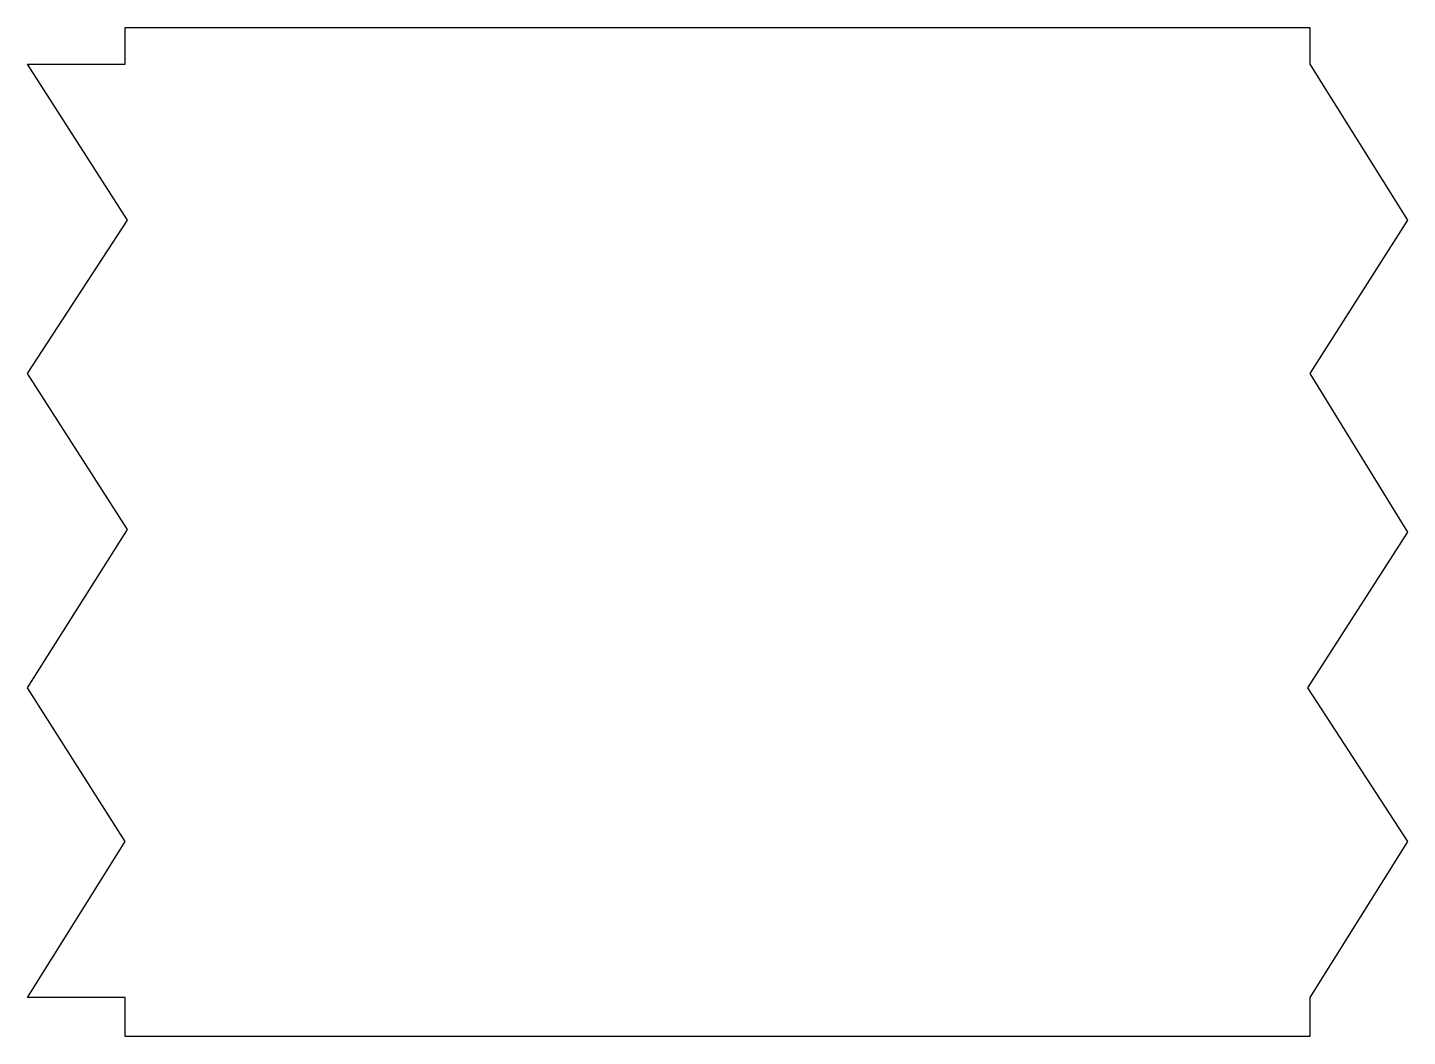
# Model space of a CAD drawing. Extents: x 1 to 249, y 0 to 182.
import ezdxf

# ---------------------------------------------------------------- set-up
doc = ezdxf.new("R2010")
doc.units = 0
doc.layers.add('Cut', color=7, linetype='CONTINUOUS')

msp = doc.modelspace()

# ---------------------------------------------------------------- linework, layer by layer
at = {"layer": 'Cut', "color": 7}
for p, q in [((18.090255, 175.427926), (18.090255, 182.019576)), ((18.090255, 182.019576), (231.847474, 182.019576)), ((231.847474, 182.019576), (231.847474, 175.427926)), ((18.565094, 147.303066), (0.514514, 175.427926)), ((0.514514, 175.427926), (18.090255, 175.427926)), ((231.847474, 175.427926), (249.423224, 147.303066)), ((0.514514, 119.618126), (18.565094, 147.303066)), ((249.423224, 147.303066), (231.847474, 119.618126)), ((18.565094, 91.493276), (0.514514, 119.618126)), ((231.847474, 119.618126), (249.423224, 91.053706)), ((0.514514, 62.929206), (18.565094, 91.493276)), ((249.423224, 91.053706), (231.372644, 62.929206)), ((18.090255, 35.243916), (0.514514, 62.929206)), ((231.372644, 62.929206), (249.423224, 35.243916)), ((0.514514, 7.119416), (18.090255, 35.243916)), ((249.423224, 35.243916), (231.847474, 7.119416)), ((18.090255, 7.119416), (0.514514, 7.119416)), ((18.090255, 0.088196), (18.090255, 7.119416)), ((231.847474, 7.119416), (231.847474, 0.088196)), ((231.847474, 0.088196), (18.090255, 0.088196))]:
    msp.add_line(p, q, dxfattribs=at)

doc.saveas('drawing.dxf')
